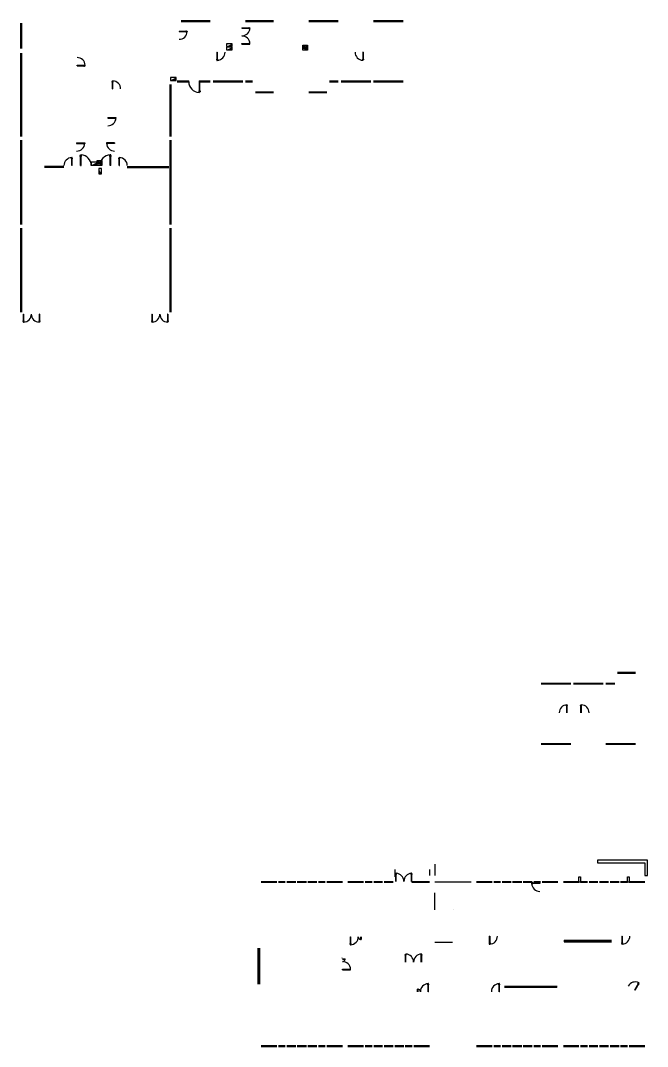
# Model space of a CAD drawing. Header units: millimetres. Extents: x 17501 to 162767, y 66837 to 324015.
# Drawn here: x 29165 to 98453, y 210133 to 323480 of the extents above; entities that cross this region are included whole.
import ezdxf

# ---------------------------------------------------------------- set-up
doc = ezdxf.new("R2010")
doc.units = ezdxf.units.MM
doc.linetypes.add('CONTINUA', pattern=[0])
for name, color, linetype in [('AreaInformatica', 7, 'Continuous'), ('finestre', 4, 'Continuous'), ('MURI', 7, 'Continuous'), ('serramenti', 4, 'Continuous'), ('Serramenti-Interni', 4, 'Continuous')]:
    doc.layers.add(name, color=color, linetype=linetype)
doc.layers.get('0').off()

# ---------------------------------------------------------------- blocks, each defined once
blk = doc.blocks.new('porta 90-flat-1')
at = {"layer": 'Serramenti-Interni', "transparency": 33554687}
for p, q in [((0, 0), (900, 0)), ((0, 0), (0, -45)), ((765, 33), (834, 33)), ((834, 33), (834, 0)), ((900, 0), (900, -45)), ((0, -45), (900, -45)), ((765, -77), (834, -77)), ((834, -45), (834, -77))]:
    blk.add_line(p, q, dxfattribs=at)
blk.add_arc((-1, 2), 902, 270.05524, 357.00716, dxfattribs=at)
blk = doc.blocks.new('Q-flat-2')
at = {"transparency": 33554687}
blk.add_hatch(color=256, dxfattribs=at).paths.add_polyline_path([(-312.5, 625), (0, 0), (-312.5, 0)])
for p, q in [((0, 625), (-312.5, 625)), ((-312.5, 625), (-312.5, 0)), ((-312.5, 0), (0, 0)), ((0, 0), (0, 625))]:
    blk.add_line(p, q, dxfattribs=at)
at = {"transparency": 33554687, "const_width": 0.01}
blk.add_lwpolyline([(-312.5, 625), (0, 0), (-312.5, 0), (-312.5, 0)], close=True, dxfattribs=at)
blk = doc.blocks.new('PE-flat-1')
at = {"linetype": 'Continuous', "transparency": 33554687}
for p, q in [((0, 0), (0, 552)), ((0, 552), (489, 552)), ((489, 0), (0, 0)), ((341, 532), (341, 428)), ((341, 428), (417, 428)), ((417, 140), (341, 140)), ((341, 140), (341, 36)), ((417, 428), (417, 140)), ((489, 552), (489, 0))]:
    blk.add_line(p, q, dxfattribs=at)
at = {"transparency": 33554687}
for radius in [156, 75]:
    blk.add_circle((224, 279), radius, dxfattribs=at)
blk = doc.blocks.new('Q-flat-4')
at = {"transparency": 33554687}
blk.add_hatch(color=256, dxfattribs=at).paths.add_polyline_path([(-625, -312.5), (0, 0), (0, -312.5)])
for p, q in [((0, 0), (-625, 0)), ((-625, 0), (-625, -312.5)), ((0, -312.5), (0, 0)), ((-625, -312.5), (0, -312.5))]:
    blk.add_line(p, q, dxfattribs=at)
at = {"transparency": 33554687, "const_width": 0.01}
blk.add_lwpolyline([(-625, -312.5), (0, 0), (0, -312.5), (0, -312.5)], close=True, dxfattribs=at)
blk = doc.blocks.new('Q-flat-5')
at = {"transparency": 33554687}
blk.add_hatch(color=256, dxfattribs=at).paths.add_polyline_path([(-625, -312.5), (0, 0), (0, -312.5)])
for p, q in [((0, 0), (-625, 0)), ((-625, 0), (-625, -312.5)), ((0, -312.5), (0, 0)), ((-625, -312.5), (0, -312.5))]:
    blk.add_line(p, q, dxfattribs=at)
at = {"transparency": 33554687, "const_width": 0.01}
blk.add_lwpolyline([(-625, -312.5), (0, 0), (0, -312.5), (0, -312.5)], close=True, dxfattribs=at)
blk = doc.blocks.new('Q-flat-6')
at = {"transparency": 33554687}
blk.add_hatch(color=256, dxfattribs=at).paths.add_polyline_path([(-625, -312.5), (0, 0), (0, -312.5)])
for p, q in [((0, 0), (-625, 0)), ((-625, 0), (-625, -312.5)), ((0, -312.5), (0, 0)), ((-625, -312.5), (0, -312.5))]:
    blk.add_line(p, q, dxfattribs=at)
at = {"transparency": 33554687, "const_width": 0.01}
blk.add_lwpolyline([(-625, -312.5), (0, 0), (0, -312.5), (0, -312.5)], close=True, dxfattribs=at)
blk = doc.blocks.new('Q-flat-7')
at = {"transparency": 33554687}
blk.add_hatch(color=256, dxfattribs=at).paths.add_polyline_path([(-625, -312.5), (0, 0), (0, -312.5)])
for p, q in [((0, 0), (-625, 0)), ((-625, 0), (-625, -312.5)), ((0, -312.5), (0, 0)), ((-625, -312.5), (0, -312.5))]:
    blk.add_line(p, q, dxfattribs=at)
at = {"transparency": 33554687, "const_width": 0.01}
blk.add_lwpolyline([(-625, -312.5), (0, 0), (0, -312.5), (0, -312.5)], close=True, dxfattribs=at)
blk = doc.blocks.new('PE-flat-2')
at = {"linetype": 'Continuous', "transparency": 33554687}
for p, q in [((0, 0), (0, 552)), ((0, 552), (489, 552)), ((489, 0), (0, 0)), ((341, 532), (341, 428)), ((341, 428), (417, 428)), ((417, 140), (341, 140)), ((341, 140), (341, 36)), ((417, 428), (417, 140)), ((489, 552), (489, 0))]:
    blk.add_line(p, q, dxfattribs=at)
at = {"transparency": 33554687}
for radius in [156, 75]:
    blk.add_circle((224, 279), radius, dxfattribs=at)
blk = doc.blocks.new('porta des-flat-1')
at = {"layer": 'serramenti', "transparency": 33554687}
for p, q in [((-80, -764), (-80, -833)), ((-47, -833), (-80, -833)), ((-2, -1), (-47, -1)), ((-47, -1), (-47, -899)), ((-2, -899), (-47, -899)), ((-2, -1), (-2, -899)), ((30, -833), (-2, -833)), ((30, -764), (30, -833))]:
    blk.add_line(p, q, dxfattribs=at)
blk.add_arc((0, 0), 900, 180.0321, 266.98402, dxfattribs=at)
blk = doc.blocks.new('porta des-flat-2')
at = {"layer": 'serramenti', "transparency": 33554687}
for p, q in [((1, 2), (1, 47)), ((1, 47), (899, 47)), ((1, 2), (899, 2)), ((764, 80), (833, 80)), ((833, 47), (833, 80)), ((833, -30), (833, 2)), ((899, 2), (899, 47)), ((764, -30), (833, -30))]:
    blk.add_line(p, q, dxfattribs=at)
blk.add_arc((0, 0), 900, 3.01598, 89.9679, dxfattribs=at)
blk = doc.blocks.new('porta des-flat-3')
at = {"layer": 'serramenti', "transparency": 33554687}
for p, q in [((764, 30), (833, 30)), ((833, 30), (833, -2)), ((1, -2), (1, -47)), ((1, -2), (899, -2)), ((1, -47), (899, -47)), ((764, -80), (833, -80)), ((833, -47), (833, -80)), ((899, -2), (899, -47))]:
    blk.add_line(p, q, dxfattribs=at)
blk.add_arc((0, 0), 900, 270.0321, 356.98402, dxfattribs=at)
blk = doc.blocks.new('porta des-flat-4')
at = {"layer": 'serramenti', "transparency": 33554687}
for p, q in [((764, 30), (833, 30)), ((833, 30), (833, -2)), ((1, -2), (1, -47)), ((1, -2), (899, -2)), ((1, -47), (899, -47)), ((764, -80), (833, -80)), ((833, -47), (833, -80)), ((899, -2), (899, -47))]:
    blk.add_line(p, q, dxfattribs=at)
blk.add_arc((0, 0), 900, 270.0321, 356.98402, dxfattribs=at)
blk = doc.blocks.new('porta des-flat-5')
at = {"layer": 'serramenti', "transparency": 33554687}
for p, q in [((-30, -764), (-30, -833)), ((-30, -833), (2, -833)), ((2, -1), (47, -1)), ((2, -1), (2, -899)), ((2, -899), (47, -899)), ((47, -1), (47, -899)), ((47, -833), (80, -833)), ((80, -764), (80, -833))]:
    blk.add_line(p, q, dxfattribs=at)
blk.add_arc((0, 0), 900, 273.01598, 359.9679, dxfattribs=at)
blk = doc.blocks.new('porta des-flat-6')
at = {"layer": 'serramenti', "transparency": 33554687}
for p, q in [((-106, -1022), (-106, -1114)), ((-63, -1114), (-106, -1114)), ((-3, -1), (-63, -1)), ((-63, -1), (-63, -1202)), ((-3, -1), (-3, -1202)), ((41, -1114), (-3, -1114)), ((41, -1022), (41, -1114)), ((-3, -1202), (-63, -1202))]:
    blk.add_line(p, q, dxfattribs=at)
blk.add_arc((0, 0), 1203, 180.05524, 267.00716, dxfattribs=at)
blk = doc.blocks.new('porta 90-flat-2')
at = {"layer": 'Serramenti-Interni', "transparency": 33554687}
for p, q in [((-33, 765), (-33, 834)), ((-33, 834), (0, 834)), ((0, 0), (0, 900)), ((0, 900), (45, 900)), ((0, 0), (45, 0)), ((45, 0), (45, 900)), ((45, 834), (77, 834)), ((77, 765), (77, 834))]:
    blk.add_line(p, q, dxfattribs=at)
blk.add_arc((-2, -1), 902, 0.05524, 87.00716, dxfattribs=at)
blk = doc.blocks.new('porta 90-flat-3')
at = {"layer": 'Serramenti-Interni', "transparency": 33554687}
for p, q in [((0, 0), (-900, 0)), ((-900, 0), (-900, -45)), ((-765, 33), (-834, 33)), ((-834, 33), (-834, 0)), ((0, 0), (0, -45)), ((0, -45), (-900, -45)), ((-834, -45), (-834, -77)), ((-765, -77), (-834, -77))]:
    blk.add_line(p, q, dxfattribs=at)
blk.add_arc((1, 2), 902, 182.99284, 269.94476, dxfattribs=at)
blk = doc.blocks.new('porta 90-flat-4')
at = {"layer": 'Serramenti-Interni', "transparency": 33554687}
for p, q in [((-33, 765), (-33, 834)), ((-33, 834), (0, 834)), ((0, 0), (0, 900)), ((0, 900), (45, 900)), ((0, 0), (45, 0)), ((45, 0), (45, 900)), ((45, 834), (77, 834)), ((77, 765), (77, 834))]:
    blk.add_line(p, q, dxfattribs=at)
blk.add_arc((-2, -1), 902, 0.05524, 87.00716, dxfattribs=at)
blk = doc.blocks.new('porta 90-flat-5')
at = {"layer": 'Serramenti-Interni', "transparency": 33554687}
for p, q in [((0, 45), (900, 45)), ((0, 0), (0, 45)), ((0, 0), (900, 0)), ((765, 77), (834, 77)), ((834, 45), (834, 77)), ((834, -33), (834, 0)), ((900, 0), (900, 45)), ((765, -33), (834, -33))]:
    blk.add_line(p, q, dxfattribs=at)
blk.add_arc((-1, -2), 902, 2.99284, 89.94476, dxfattribs=at)
blk = doc.blocks.new('porta 90-flat-6')
at = {"layer": 'Serramenti-Interni', "transparency": 33554687}
for p, q in [((-77, 765), (-77, 834)), ((-45, 834), (-77, 834)), ((-45, 0), (-45, 900)), ((0, 900), (-45, 900)), ((0, 0), (-45, 0)), ((0, 0), (0, 900)), ((33, 834), (0, 834)), ((33, 765), (33, 834))]:
    blk.add_line(p, q, dxfattribs=at)
blk.add_arc((2, -1), 902, 92.99284, 179.94476, dxfattribs=at)
blk = doc.blocks.new('porta 90-flat-7')
at = {"layer": 'Serramenti-Interni', "transparency": 33554687}
for p, q in [((0, 0), (900, 0)), ((0, 0), (0, -45)), ((765, 33), (834, 33)), ((834, 33), (834, 0)), ((0, -45), (900, -45)), ((765, -77), (834, -77)), ((834, -45), (834, -77)), ((900, 0), (900, -45))]:
    blk.add_line(p, q, dxfattribs=at)
blk.add_arc((-1, 2), 902, 270.04976, 357.00168, dxfattribs=at)
blk = doc.blocks.new('porta 90-flat-8')
at = {"layer": 'Serramenti-Interni', "transparency": 33554687}
for p, q in [((0, 0), (0, 1200)), ((0, 1200), (60, 1200)), ((60, 0), (60, 1200)), ((-43, 1021), (-43, 1113)), ((-43, 1113), (0, 1113)), ((0, 0), (60, 0)), ((60, 1113), (103, 1113)), ((103, 1021), (103, 1113))]:
    blk.add_line(p, q, dxfattribs=at)
blk.add_arc((-3, -1), 1203, 0.04976, 87.00168, dxfattribs=at)
blk = doc.blocks.new('porta 90-flat-9')
at = {"layer": 'Serramenti-Interni', "transparency": 33554687}
for p, q in [((-60, 0), (-60, 1200)), ((0, 1200), (-60, 1200)), ((0, 0), (0, 1200)), ((-103, 1021), (-103, 1113)), ((-60, 1113), (-103, 1113)), ((0, 0), (-60, 0)), ((43, 1113), (0, 1113)), ((43, 1021), (43, 1113))]:
    blk.add_line(p, q, dxfattribs=at)
blk.add_ellipse((3, -1), major_axis=(851, -851), ratio=1, start_param=2.408525, end_param=3.9261223, dxfattribs=at)
blk = doc.blocks.new('porta des-flat-7')
at = {"layer": 'serramenti', "transparency": 33554687}
for p, q in [((-79, -764), (-79, -833)), ((-47, -833), (-79, -833)), ((-2, -1), (-47, -1)), ((-47, -1), (-47, -899)), ((-2, -899), (-47, -899)), ((-2, -1), (-2, -899)), ((30, -833), (-2, -833)), ((30, -764), (30, -833))]:
    blk.add_line(p, q, dxfattribs=at)
blk.add_arc((0, 0), 900, 180.05524, 267.00716, dxfattribs=at)
blk = doc.blocks.new('porta des-flat-8')
at = {"layer": 'serramenti', "transparency": 33554687}
for p, q in [((-30, -764), (-30, -833)), ((-30, -833), (2, -833)), ((2, -1), (47, -1)), ((2, -1), (2, -899)), ((2, -899), (47, -899)), ((47, -1), (47, -899)), ((47, -833), (79, -833)), ((79, -764), (79, -833))]:
    blk.add_line(p, q, dxfattribs=at)
blk.add_arc((0, 0), 900, 272.99284, 359.94476, dxfattribs=at)
blk = doc.blocks.new('porta des-flat-9')
at = {"layer": 'serramenti', "transparency": 33554687}
for p, q in [((-30, -764), (-30, -833)), ((-30, -833), (2, -833)), ((2, -1), (47, -1)), ((2, -1), (2, -899)), ((2, -899), (47, -899)), ((47, -1), (47, -899)), ((47, -833), (79, -833)), ((79, -764), (79, -833))]:
    blk.add_line(p, q, dxfattribs=at)
blk.add_arc((0, 0), 900, 272.99284, 359.94476, dxfattribs=at)
blk = doc.blocks.new('porta des-flat-10')
at = {"layer": 'serramenti', "transparency": 33554687}
for p, q in [((-79, -764), (-79, -833)), ((-47, -833), (-79, -833)), ((-2, -1), (-47, -1)), ((-47, -1), (-47, -899)), ((-2, -899), (-47, -899)), ((-2, -1), (-2, -899)), ((30, -833), (-2, -833)), ((30, -764), (30, -833))]:
    blk.add_line(p, q, dxfattribs=at)
blk.add_arc((0, 0), 900, 180.05524, 267.00716, dxfattribs=at)
blk = doc.blocks.new('porta 90-flat-17')
at = {"layer": 'Serramenti-Interni', "transparency": 33554687}
for p, q in [((0, 0), (-900, 0)), ((-900, 0), (-900, -45)), ((-765, 33), (-834, 33)), ((-834, 33), (-834, 0)), ((0, 0), (0, -45)), ((0, -45), (-900, -45)), ((-834, -45), (-834, -77)), ((-765, -77), (-834, -77))]:
    blk.add_line(p, q, dxfattribs=at)
blk.add_arc((1, 2), 902, 182.99284, 269.94476, dxfattribs=at)

msp = doc.modelspace()

# ---------------------------------------------------------------- linework, layer by layer
at = {"layer": 'AreaInformatica'}
for p, q in [((74953, 228328), (74953, 228328, 2000)), ((74953, 225223, 2000), (74953, 227090, 2000)), ((74953, 225223), (74953, 225223, 2000)), ((77003, 225223), (77003, 225223, 1992)), ((76903, 221623, -166), (74953, 221623, -166)), ((76903, 221623), (76903, 221623, 4000)), ((89253, 221879), (89253, 221679)), ((88453, 216632), (88453, 216832))]:
    msp.add_line(p, q, dxfattribs=at)
at = {"layer": 'AreaInformatica', "extrusion": (1, 0, 0)}
msp.add_line((74953, 228328, 2000), (78953, 228328, 2000), dxfattribs=at)
at = {"layer": 'finestre', "linetype": 'Continuous', "transparency": 33554687}
for p, q in [((29165, 323180), (29165, 320380)), ((29165, 323080), (29265, 323080)), ((29215, 323080), (29215, 320480)), ((29265, 323180), (29265, 320380)), ((46909, 323480), (50139, 323480)), ((46909, 323380), (50139, 323380)), ((47009, 323380), (47009, 323480)), ((47009, 323430), (47936, 323430)), ((47936, 323380), (47936, 323480)), ((48036, 323380), (48036, 323480)), ((48036, 323430), (49012, 323430)), ((49012, 323380), (49012, 323480)), ((49112, 323380), (49112, 323480)), ((49112, 323430), (50039, 323430)), ((50039, 323380), (50039, 323480)), ((54039, 323480), (57117, 323480)), ((54039, 323380), (57117, 323380)), ((54139, 323380), (54139, 323480)), ((54139, 323430), (54981, 323430)), ((54981, 323380), (54981, 323480)), ((55081, 323380), (55081, 323480)), ((55081, 323430), (56057, 323430)), ((56057, 323380), (56057, 323480)), ((56157, 323380), (56157, 323480)), ((56157, 323430), (57017, 323430)), ((57017, 323380), (57017, 323480)), ((61017, 323480), (64287, 323480)), ((61017, 323380), (64287, 323380)), ((61117, 323380), (61117, 323480)), ((61117, 323430), (62083, 323430)), ((62083, 323380), (62083, 323480)), ((62183, 323380), (62183, 323480)), ((62183, 323430), (63160, 323430)), ((63160, 323380), (63160, 323480)), ((63260, 323380), (63260, 323480)), ((63260, 323430), (64187, 323430)), ((64187, 323380), (64187, 323480)), ((68187, 323480), (71457, 323480)), ((68187, 323380), (71457, 323380)), ((68287, 323380), (68287, 323480)), ((68287, 323430), (69253, 323430)), ((69253, 323380), (69253, 323480)), ((69353, 323380), (69353, 323480)), ((69353, 323430), (70330, 323430)), ((70330, 323380), (70330, 323480)), ((70430, 323380), (70430, 323480)), ((70430, 323430), (71357, 323430)), ((71357, 323380), (71357, 323480)), ((29265, 320480), (29165, 320480)), ((29165, 319880), (29165, 310650)), ((29215, 319780), (29215, 316750)), ((29265, 319880), (29265, 310650)), ((29215, 316650), (29215, 313700)), ((45665, 316417), (45665, 310650)), ((45715, 316317), (45715, 313523)), ((45765, 316417), (45765, 310650)), ((46465, 316817), (46565, 316817)), ((46465, 316717), (46565, 316717)), ((46565, 316817), (46565, 316717)), ((47617, 316717), (47617, 316817)), ((47757, 316717), (47757, 316817)), ((48897, 316817), (50139, 316817)), ((48897, 316717), (50139, 316717)), ((50039, 316817), (50039, 316717)), ((50459, 316817), (53719, 316817)), ((50459, 316717), (53719, 316717)), ((50549, 316817), (50549, 316717)), ((50549, 316767), (51441, 316767)), ((51441, 316817), (51441, 316717)), ((51541, 316817), (51541, 316717)), ((51541, 316767), (52518, 316767)), ((52518, 316817), (52518, 316717)), ((52618, 316817), (52618, 316717)), ((52618, 316767), (53619, 316767)), ((53619, 316817), (53619, 316717)), ((54039, 316817), (54817, 316817)), ((54039, 316717), (54817, 316717)), ((54139, 316817), (54139, 316717)), ((54139, 316767), (54717, 316767)), ((54717, 316817), (54717, 316717)), ((63317, 316817), (64287, 316817)), ((63317, 316717), (64287, 316717)), ((63417, 316817), (63417, 316717)), ((63417, 316767), (64187, 316767)), ((64187, 316817), (64187, 316717)), ((64597, 316817), (67867, 316817)), ((64607, 316717), (67867, 316717)), ((64697, 316817), (64697, 316717)), ((64697, 316767), (65589, 316767)), ((65589, 316817), (65589, 316717)), ((65689, 316817), (65689, 316717)), ((65689, 316767), (66665, 316767)), ((66665, 316817), (66665, 316717)), ((66765, 316817), (66765, 316717)), ((66765, 316767), (67767, 316767)), ((67767, 316817), (67767, 316717)), ((68187, 316817), (71457, 316817)), ((68187, 316717), (71457, 316717)), ((68287, 316817), (68287, 316717)), ((68287, 316767), (69179, 316767)), ((69179, 316817), (69179, 316717)), ((69279, 316817), (69279, 316717)), ((69279, 316767), (70255, 316767)), ((70255, 316817), (70255, 316717)), ((70355, 316817), (70355, 316717)), ((70355, 316767), (71357, 316767)), ((71357, 316817), (71357, 316717)), ((55117, 315617), (57117, 315617)), ((55117, 315517), (57117, 315517)), ((55217, 315617), (55217, 315517)), ((55217, 315567), (57017, 315567)), ((57017, 315517), (57017, 315617)), ((61017, 315617), (63017, 315617)), ((61017, 315517), (63017, 315517)), ((61117, 315617), (61117, 315517)), ((61117, 315567), (62917, 315567)), ((62917, 315517), (62917, 315617)), ((29215, 313600), (29215, 310750)), ((45715, 313423), (45715, 310750)), ((29165, 310250), (29165, 300950)), ((29215, 310150), (29215, 307100)), ((29265, 310250), (29265, 300950)), ((45665, 310250), (45665, 300950)), ((45715, 310150), (45715, 307100)), ((45765, 310250), (45765, 300950)), ((40965, 307350), (45565, 307350)), ((40965, 307250), (45565, 307250)), ((41065, 307350), (41065, 307250)), ((41065, 307300), (41965, 307300)), ((42090, 307350), (42090, 307250)), ((42190, 307350), (42190, 307250)), ((42315, 307300), (43215, 307300)), ((43315, 307300), (44215, 307300)), ((44340, 307350), (44340, 307250)), ((44440, 307350), (44440, 307250)), ((44565, 307300), (45465, 307300)), ((45465, 307350), (45465, 307250)), ((29215, 307000), (29215, 304050)), ((45715, 307000), (45715, 304050)), ((29215, 303950), (29215, 301050)), ((45715, 303950), (45715, 301050)), ((29165, 300550), (29165, 291250)), ((29215, 300450), (29215, 297450)), ((29265, 300550), (29265, 291250)), ((45665, 300550), (45665, 291250)), ((45715, 300450), (45715, 297450)), ((45765, 300550), (45765, 291250)), ((29215, 297350), (29215, 294400)), ((45715, 297350), (45715, 294400)), ((29215, 294300), (29215, 291350)), ((45715, 294300), (45715, 291350))]:
    msp.add_line(p, q, dxfattribs=at)
at = {"layer": 'finestre', "transparency": 33554687}
for p, q in [((46565, 316817), (47757, 316817)), ((46565, 316767), (47617, 316767)), ((46565, 316717), (47757, 316717))]:
    msp.add_line(p, q, dxfattribs=at)
at = {"layer": 'finestre', "linetype": 'CONTINUA', "transparency": 33554687}
for p, q in [((48897, 316817), (48897, 316717)), ((48997, 316817), (48997, 316717)), ((48997, 316767), (50039, 316767)), ((41965, 307300), (42090, 307300)), ((42190, 307300), (42315, 307300)), ((43215, 307350), (43215, 307250)), ((43315, 307350), (43315, 307250)), ((44340, 307300), (44215, 307300)), ((44565, 307300), (44440, 307300))]:
    msp.add_line(p, q, dxfattribs=at)
at = {"layer": 'finestre', "color": 4, "linetype": 'Continuous', "transparency": 33554687}
for p, q in [((33965, 307350), (31815, 307350)), ((33965, 307250), (31815, 307250)), ((31915, 307250), (31915, 307350)), ((32865, 307300), (31915, 307300)), ((32865, 307350), (32865, 307250)), ((32965, 307350), (32965, 307250)), ((33865, 307300), (32965, 307300)), ((33865, 307350), (33865, 307250))]:
    msp.add_line(p, q, dxfattribs=at)
at = {"layer": 'finestre', "linetype": 'Continuous', "transparency": 33554687}
for points in [[(29165, 319780), (29265, 319780)], [(29165, 316750), (29265, 316750)], [(29165, 316650), (29265, 316650)], [(45765, 316317), (45665, 316317)], [(29165, 313700), (29265, 313700)], [(29165, 313600), (29265, 313600)], [(45765, 313523), (45665, 313523)], [(45765, 313423), (45665, 313423)], [(29165, 310750), (29265, 310750)], [(45765, 310750), (45665, 310750)], [(29165, 310150), (29265, 310150)], [(45765, 310150), (45665, 310150)], [(45565, 307250), (43065, 307250)], [(29165, 307100), (29265, 307100)], [(29165, 307000), (29265, 307000)], [(45765, 307100), (45665, 307100)], [(45765, 307000), (45665, 307000)], [(29165, 304050), (29265, 304050)], [(29165, 303950), (29265, 303950)], [(45765, 304050), (45665, 304050)], [(45765, 303950), (45665, 303950)], [(29165, 301050), (29265, 301050)], [(29165, 300450), (29265, 300450)], [(45765, 301050), (45665, 301050)], [(45765, 300450), (45665, 300450)], [(29165, 297450), (29265, 297450)], [(29165, 297350), (29265, 297350)], [(45765, 297450), (45665, 297450)], [(45765, 297350), (45665, 297350)], [(29165, 294400), (29265, 294400)], [(29165, 294300), (29265, 294300)], [(45765, 294400), (45665, 294400)], [(45765, 294300), (45665, 294300)], [(29165, 291350), (29265, 291350)], [(45765, 291350), (45665, 291350)]]:
    msp.add_lwpolyline(points, dxfattribs=at)
at = {"layer": 'MURI'}
for p, q in [((74953, 230272), (74953, 229028)), ((70531, 229672), (70531, 228872)), ((74353, 229672), (74353, 229028))]:
    msp.add_line(p, q, dxfattribs=at)
for points in [[(92918, 230428), (98153, 230428), (98153, 229028), (98453, 229028), (98453, 230728), (92918, 230728)], [(91059, 228872), (91059, 228272), (90883, 228272), (90883, 228872)], [(96423, 228872), (96423, 228272), (96247, 228272), (96247, 228872)]]:
    msp.add_lwpolyline(points, close=True, dxfattribs=at)
at = {"layer": 'serramenti', "linetype": 'Continuous', "transparency": 33554687}
for p, q in [((97135, 251450), (95135, 251450)), ((97135, 251350), (95135, 251350)), ((95235, 251450), (95235, 251350)), ((97035, 251400), (95235, 251400)), ((97035, 251350), (97035, 251450)), ((89965, 250250), (86695, 250250)), ((89965, 250150), (86695, 250150)), ((86795, 250150), (86795, 250250)), ((87797, 250200), (86795, 250200)), ((87797, 250150), (87797, 250250)), ((87897, 250150), (87897, 250250)), ((88873, 250200), (87897, 250200)), ((88873, 250150), (88873, 250250)), ((88973, 250150), (88973, 250250)), ((89865, 250200), (88973, 250200)), ((89865, 250150), (89865, 250250)), ((93555, 250250), (90285, 250250)), ((93555, 250150), (90285, 250150)), ((90385, 250150), (90385, 250250)), ((91387, 250200), (90385, 250200)), ((91387, 250150), (91387, 250250)), ((91487, 250150), (91487, 250250)), ((92463, 250200), (91487, 250200)), ((92463, 250150), (92463, 250250)), ((92563, 250150), (92563, 250250)), ((93455, 250200), (92563, 250200)), ((93455, 250150), (93455, 250250)), ((94835, 250250), (93865, 250250)), ((94835, 250150), (93865, 250150)), ((93965, 250150), (93965, 250250)), ((94735, 250200), (93965, 250200)), ((94735, 250150), (94735, 250250)), ((89965, 243586), (86695, 243586)), ((89965, 243486), (86695, 243486)), ((86795, 243586), (86795, 243486)), ((87722, 243536), (86795, 243536)), ((87722, 243586), (87722, 243486)), ((87822, 243586), (87822, 243486)), ((88799, 243536), (87822, 243536)), ((88799, 243586), (88799, 243486)), ((88899, 243586), (88899, 243486)), ((89865, 243536), (88899, 243536)), ((89865, 243586), (89865, 243486)), ((97135, 243586), (93865, 243586)), ((97135, 243486), (93865, 243486)), ((93965, 243586), (93965, 243486)), ((94892, 243536), (93965, 243536)), ((94892, 243586), (94892, 243486)), ((94992, 243586), (94992, 243486)), ((95969, 243536), (94992, 243536)), ((95969, 243586), (95969, 243486)), ((96069, 243586), (96069, 243486)), ((97035, 243536), (96069, 243536)), ((97035, 243586), (97035, 243486)), ((55753, 228372), (57483, 228372)), ((55753, 228272), (57483, 228272)), ((55853, 228272), (55853, 228372)), ((55853, 228322), (57383, 228322)), ((57383, 228272), (57383, 228372)), ((57659, 228372), (58419, 228372)), ((57659, 228272), (58419, 228272)), ((57759, 228272), (57759, 228372)), ((57759, 228322), (58319, 228322)), ((58319, 228272), (58319, 228372)), ((58595, 228372), (59575, 228372)), ((58595, 228272), (59575, 228272)), ((58695, 228272), (58695, 228372)), ((58695, 228322), (59475, 228322)), ((59475, 228272), (59475, 228372)), ((59751, 228372), (60755, 228372)), ((59751, 228272), (60755, 228272)), ((59851, 228272), (59851, 228372)), ((59851, 228322), (60655, 228322)), ((60655, 228272), (60655, 228372)), ((60931, 228372), (61911, 228372)), ((60931, 228272), (61911, 228272)), ((61031, 228272), (61031, 228372)), ((61031, 228322), (61811, 228322)), ((61811, 228272), (61811, 228372)), ((62087, 228372), (62847, 228372)), ((62087, 228272), (62847, 228272)), ((62187, 228272), (62187, 228372)), ((62187, 228322), (62747, 228322)), ((62747, 228272), (62747, 228372)), ((63023, 228372), (64753, 228372)), ((63023, 228272), (64753, 228272)), ((63123, 228272), (63123, 228372)), ((63123, 228322), (64653, 228322)), ((64653, 228272), (64653, 228372)), ((65353, 228372), (67083, 228372)), ((65353, 228272), (67083, 228272)), ((65453, 228272), (65453, 228372)), ((65453, 228322), (66983, 228322)), ((66983, 228272), (66983, 228372)), ((67259, 228372), (68019, 228372)), ((67259, 228272), (68019, 228272)), ((67359, 228272), (67359, 228372)), ((67359, 228322), (67919, 228322)), ((67919, 228272), (67919, 228372)), ((68195, 228372), (69175, 228372)), ((68195, 228272), (69175, 228272)), ((68295, 228272), (68295, 228372)), ((68295, 228322), (69075, 228322)), ((69075, 228272), (69075, 228372)), ((69351, 228372), (70355, 228372)), ((69351, 228272), (70355, 228272)), ((69451, 228272), (69451, 228372)), ((69451, 228322), (70255, 228322)), ((70255, 228272), (70255, 228372)), ((72426, 228372), (74353, 228372)), ((72426, 228372), (72426, 228272)), ((72426, 228322), (74253, 228322)), ((72426, 228272), (74353, 228272)), ((74253, 228272), (74253, 228372)), ((79553, 228372), (81283, 228372)), ((79553, 228272), (81283, 228272)), ((79653, 228272), (79653, 228372)), ((79653, 228322), (81183, 228322)), ((81183, 228272), (81183, 228372)), ((81459, 228372), (82219, 228372)), ((81459, 228272), (82219, 228272)), ((81559, 228272), (81559, 228372)), ((81559, 228322), (82119, 228322)), ((82119, 228272), (82119, 228372)), ((82395, 228372), (83375, 228372)), ((82395, 228272), (83375, 228272)), ((82495, 228272), (82495, 228372)), ((82495, 228322), (83275, 228322)), ((83275, 228272), (83275, 228372)), ((83551, 228372), (84555, 228372)), ((83551, 228272), (84555, 228272)), ((83651, 228272), (83651, 228372)), ((83651, 228322), (84455, 228322)), ((84455, 228272), (84455, 228372)), ((84731, 228372), (85711, 228372)), ((84731, 228272), (85711, 228272)), ((84831, 228272), (84831, 228372)), ((84831, 228322), (85611, 228322)), ((85611, 228272), (85611, 228372)), ((85887, 228372), (86647, 228372)), ((85887, 228272), (86647, 228272)), ((85987, 228272), (85987, 228372)), ((85987, 228322), (86547, 228322)), ((86547, 228272), (86547, 228372)), ((86823, 228372), (88553, 228372)), ((86823, 228272), (88553, 228272)), ((86923, 228272), (86923, 228372)), ((86923, 228322), (88453, 228322)), ((88453, 228272), (88453, 228372)), ((89153, 228372), (90883, 228372)), ((89153, 228272), (90883, 228272)), ((89253, 228272), (89253, 228372)), ((89253, 228322), (90783, 228322)), ((90783, 228272), (90783, 228372)), ((91059, 228372), (91819, 228372)), ((91059, 228272), (91819, 228272)), ((91159, 228272), (91159, 228372)), ((91159, 228322), (91719, 228322)), ((91719, 228272), (91719, 228372)), ((91995, 228372), (92975, 228372)), ((91995, 228272), (92975, 228272)), ((92095, 228272), (92095, 228372)), ((92095, 228322), (92875, 228322)), ((92875, 228272), (92875, 228372)), ((93151, 228372), (94155, 228372)), ((93151, 228272), (94155, 228272)), ((93251, 228272), (93251, 228372)), ((93251, 228322), (94055, 228322)), ((94055, 228272), (94055, 228372)), ((94331, 228372), (95311, 228372)), ((94331, 228272), (95311, 228272)), ((94431, 228272), (94431, 228372)), ((94431, 228322), (95211, 228322)), ((95211, 228272), (95211, 228372)), ((95487, 228372), (96247, 228372)), ((95487, 228272), (96247, 228272)), ((95587, 228272), (95587, 228372)), ((95587, 228322), (96147, 228322)), ((96147, 228272), (96147, 228372)), ((96423, 228372), (98153, 228372)), ((96423, 228272), (98153, 228272)), ((96523, 228272), (96523, 228372)), ((96523, 228322), (98053, 228322)), ((98053, 228272), (98053, 228372)), ((89253, 221879), (94468, 221879)), ((89253, 221829), (94468, 221829)), ((89253, 221729), (94468, 221729)), ((89253, 221679), (94468, 221679)), ((89353, 221829), (89353, 221729)), ((89353, 221779), (94368, 221779)), ((94368, 221829), (94368, 221729)), ((55418, 217033), (55418, 220983)), ((55418, 220883), (55610, 220883)), ((55468, 217133), (55468, 220883)), ((55510, 217033), (55510, 220983)), ((55518, 217033), (55518, 220983)), ((55560, 217133), (55560, 220883)), ((55610, 217033), (55610, 220983)), ((55418, 217133), (55610, 217133)), ((82653, 216782), (88453, 216782)), ((82653, 216682), (88453, 216682)), ((82753, 216782), (82753, 216682)), ((82753, 216732), (88353, 216732)), ((88353, 216782), (88353, 216682)), ((55753, 210233), (57483, 210233)), ((55753, 210133), (57483, 210133)), ((55853, 210233), (55853, 210133)), ((55853, 210183), (57383, 210183)), ((57383, 210233), (57383, 210133)), ((57659, 210233), (58419, 210233)), ((57659, 210133), (58419, 210133)), ((57759, 210233), (57759, 210133)), ((57759, 210183), (58319, 210183)), ((58319, 210233), (58319, 210133)), ((58595, 210233), (59575, 210233)), ((58595, 210133), (59575, 210133)), ((58695, 210233), (58695, 210133)), ((58695, 210183), (59475, 210183)), ((59475, 210233), (59475, 210133)), ((59751, 210233), (60755, 210233)), ((59751, 210133), (60755, 210133)), ((59851, 210233), (59851, 210133)), ((59851, 210183), (60655, 210183)), ((60655, 210233), (60655, 210133)), ((60931, 210233), (61911, 210233)), ((60931, 210133), (61911, 210133)), ((61031, 210233), (61031, 210133)), ((61031, 210183), (61811, 210183)), ((61811, 210233), (61811, 210133)), ((62087, 210233), (62847, 210233)), ((62087, 210133), (62847, 210133)), ((62187, 210233), (62187, 210133)), ((62187, 210183), (62747, 210183)), ((62747, 210233), (62747, 210133)), ((63023, 210233), (64753, 210233)), ((63023, 210133), (64753, 210133)), ((63123, 210233), (63123, 210133)), ((63123, 210183), (64653, 210183)), ((64653, 210233), (64653, 210133)), ((65353, 210233), (67083, 210233)), ((65353, 210133), (67083, 210133)), ((65453, 210233), (65453, 210133)), ((65453, 210183), (66983, 210183)), ((66983, 210233), (66983, 210133)), ((67259, 210233), (68019, 210233)), ((67259, 210133), (68019, 210133)), ((67359, 210233), (67359, 210133)), ((67359, 210183), (67919, 210183)), ((67919, 210233), (67919, 210133)), ((68195, 210233), (69175, 210233)), ((68195, 210133), (69175, 210133)), ((68295, 210233), (68295, 210133)), ((68295, 210183), (69075, 210183)), ((69075, 210233), (69075, 210133)), ((69351, 210233), (70355, 210233)), ((69351, 210133), (70355, 210133)), ((69451, 210233), (69451, 210133)), ((69451, 210183), (70255, 210183)), ((70255, 210233), (70255, 210133)), ((70531, 210233), (71511, 210233)), ((70531, 210133), (71511, 210133)), ((70631, 210233), (70631, 210133)), ((70631, 210183), (71411, 210183)), ((71411, 210233), (71411, 210133)), ((71687, 210233), (72447, 210233)), ((71687, 210133), (72447, 210133)), ((71787, 210233), (71787, 210133)), ((71787, 210183), (72347, 210183)), ((72347, 210233), (72347, 210133)), ((72623, 210233), (74353, 210233)), ((72623, 210133), (74353, 210133)), ((72723, 210233), (72723, 210133)), ((72723, 210183), (74253, 210183)), ((74253, 210233), (74253, 210133)), ((79553, 210233), (81283, 210233)), ((79553, 210133), (81283, 210133)), ((79653, 210233), (79653, 210133)), ((79653, 210183), (81183, 210183)), ((81183, 210233), (81183, 210133)), ((81459, 210233), (82219, 210233)), ((81459, 210133), (82219, 210133)), ((81559, 210233), (81559, 210133)), ((81559, 210183), (82119, 210183)), ((82119, 210233), (82119, 210133)), ((82395, 210233), (83375, 210233)), ((82395, 210133), (83375, 210133)), ((82495, 210233), (82495, 210133)), ((82495, 210183), (83275, 210183)), ((83275, 210233), (83275, 210133)), ((83551, 210233), (84555, 210233)), ((83551, 210133), (84555, 210133)), ((83651, 210233), (83651, 210133)), ((83651, 210183), (84455, 210183)), ((84455, 210233), (84455, 210133)), ((84731, 210233), (85711, 210233)), ((84731, 210133), (85711, 210133)), ((84831, 210233), (84831, 210133)), ((84831, 210183), (85611, 210183)), ((85611, 210233), (85611, 210133)), ((85887, 210233), (86647, 210233)), ((85887, 210133), (86647, 210133)), ((85987, 210233), (85987, 210133)), ((85987, 210183), (86547, 210183)), ((86547, 210233), (86547, 210133)), ((86823, 210233), (88553, 210233)), ((86823, 210133), (88553, 210133)), ((86923, 210233), (86923, 210133)), ((86923, 210183), (88453, 210183)), ((88453, 210233), (88453, 210133)), ((89153, 210233), (90883, 210233)), ((89153, 210133), (90883, 210133)), ((89253, 210233), (89253, 210133)), ((89253, 210183), (90783, 210183)), ((90783, 210233), (90783, 210133)), ((91059, 210233), (91819, 210233)), ((91059, 210133), (91819, 210133)), ((91159, 210233), (91159, 210133)), ((91159, 210183), (91719, 210183)), ((91719, 210233), (91719, 210133)), ((91995, 210233), (92975, 210233)), ((91995, 210133), (92975, 210133)), ((92095, 210233), (92095, 210133)), ((92095, 210183), (92875, 210183)), ((92875, 210233), (92875, 210133)), ((93151, 210233), (94155, 210233)), ((93151, 210133), (94155, 210133)), ((93251, 210233), (93251, 210133)), ((93251, 210183), (94055, 210183)), ((94055, 210233), (94055, 210133)), ((94331, 210233), (95311, 210233)), ((94331, 210133), (95311, 210133)), ((94431, 210233), (94431, 210133)), ((94431, 210183), (95211, 210183)), ((95211, 210233), (95211, 210133)), ((95487, 210233), (96247, 210233)), ((95487, 210133), (96247, 210133)), ((95587, 210233), (95587, 210133)), ((95587, 210183), (96147, 210183)), ((96147, 210233), (96147, 210133)), ((96423, 210233), (98153, 210233)), ((96423, 210133), (98153, 210133)), ((96523, 210233), (96523, 210133)), ((96523, 210183), (98053, 210183)), ((98053, 210233), (98053, 210133))]:
    msp.add_line(p, q, dxfattribs=at)
at = {"layer": 'serramenti', "transparency": 33554687}
for p, q in [((70599, 229135), (70599, 229204)), ((70599, 229204), (70631, 229204)), ((70631, 228372), (70631, 229270)), ((70631, 229270), (70676, 229269)), ((70676, 228372), (70676, 229269)), ((70676, 229204), (70708, 229204)), ((70708, 229135), (70708, 229204)), ((72349, 229135), (72349, 229204)), ((72381, 229204), (72349, 229204)), ((72426, 229270), (72381, 229269)), ((72381, 228372), (72381, 229269)), ((72426, 228372), (72426, 229270)), ((72458, 229204), (72426, 229204)), ((72459, 229135), (72458, 229204))]:
    msp.add_line(p, q, dxfattribs=at)
for centre, start, end in [((70629, 228371), 0.0321, 86.98402), ((72428, 228371), 93.01598, 179.9679)]:
    msp.add_arc(centre, 900, start, end, dxfattribs=at)
at = {"layer": 'Serramenti-Interni', "transparency": 33554687}
for p, q in [((89518, 247750), (89518, 247818)), ((89550, 247818), (89518, 247818)), ((89550, 246986), (89550, 247884)), ((89595, 247884), (89550, 247884)), ((89595, 246986), (89595, 247884)), ((89628, 247819), (89595, 247818)), ((89628, 247750), (89628, 247819)), ((91066, 247749), (91066, 247818)), ((91066, 247818), (91098, 247818)), ((91098, 246986), (91098, 247883)), ((91098, 247883), (91143, 247883)), ((91143, 246986), (91143, 247883)), ((91143, 247818), (91175, 247818)), ((91175, 247749), (91175, 247818)), ((65599, 222262), (65644, 222262)), ((65599, 222262), (65600, 221364)), ((65644, 222262), (65645, 221364)), ((66752, 222263), (66752, 221963)), ((66797, 222263), (66797, 221963)), ((80971, 222330), (81016, 222330)), ((80971, 222330), (80972, 221432)), ((81016, 222330), (81017, 221432)), ((95611, 222329), (95612, 221432)), ((95611, 222329), (95656, 222329)), ((95656, 222329), (95657, 221432)), ((65567, 221498), (65567, 221429)), ((65567, 221429), (65600, 221429)), ((65600, 221364), (65645, 221364)), ((65645, 221430), (65677, 221430)), ((65677, 221498), (65677, 221430)), ((66752, 221963), (66797, 221963)), ((80939, 221566), (80939, 221497)), ((80939, 221497), (80972, 221497)), ((80972, 221432), (81017, 221432)), ((81016, 221497), (81049, 221497)), ((81049, 221566), (81049, 221497)), ((95579, 221566), (95579, 221497)), ((95579, 221497), (95612, 221497)), ((95612, 221432), (95657, 221432)), ((95657, 221497), (95689, 221497)), ((95689, 221566), (95689, 221497)), ((71677, 220207), (71677, 220276)), ((71677, 220276), (71710, 220276)), ((71710, 219444), (71710, 220341)), ((71710, 220341), (71755, 220341)), ((71755, 219444), (71755, 220341)), ((71755, 220276), (71787, 220276)), ((71787, 220207), (71787, 220276)), ((73428, 220207), (73428, 220276)), ((73460, 220276), (73428, 220276)), ((73460, 219444), (73460, 220341)), ((73505, 220341), (73460, 220341)), ((73505, 219444), (73505, 220341)), ((73537, 220276), (73505, 220276)), ((73537, 220207), (73537, 220276)), ((64747, 219813), (65047, 219813)), ((64747, 219768), (65047, 219768)), ((65047, 219768), (65047, 219813)), ((64748, 218615), (64748, 218660)), ((64748, 218660), (65646, 218660)), ((64748, 218615), (65646, 218615)), ((65511, 218692), (65580, 218692)), ((65511, 218583), (65580, 218583)), ((65580, 218660), (65580, 218692)), ((65580, 218583), (65580, 218615)), ((65646, 218615), (65646, 218660)), ((74176, 216946), (74176, 217015)), ((74208, 217015), (74176, 217015)), ((74208, 216183), (74208, 217080)), ((74253, 217080), (74208, 217080)), ((74253, 216183), (74253, 217080)), ((74285, 217015), (74253, 217015)), ((74285, 216946), (74285, 217015)), ((82023, 216946), (82023, 217015)), ((82055, 217015), (82023, 217015)), ((82056, 216183), (82055, 217080)), ((82100, 217080), (82055, 217080)), ((82101, 216183), (82100, 217080)), ((82133, 217015), (82100, 217015)), ((82133, 216946), (82133, 217015)), ((97048, 216385), (97495, 217163)), ((97087, 216363), (97534, 217141)), ((97401, 217063), (97435, 217123)), ((97463, 217106), (97435, 217123)), ((97534, 217141), (97495, 217163)), ((97496, 217008), (97530, 217068)), ((97530, 217068), (97502, 217084)), ((73100, 216482), (73055, 216482)), ((73055, 216182), (73055, 216482)), ((73100, 216182), (73100, 216482)), ((74253, 216183), (74208, 216183)), ((82101, 216183), (82056, 216183)), ((97087, 216363), (97048, 216385))]:
    msp.add_line(p, q, dxfattribs=at)
at = {"layer": 'Serramenti-Interni', "linetype": 'Continuous', "transparency": 33554687}
msp.add_line((64697, 219892), (64697, 219925), dxfattribs=at)
at = {"layer": 'Serramenti-Interni', "transparency": 33554687}
for centre, start, end in [((89597, 246985), 93.01598, 179.9679), ((91096, 246985), 0.0321, 86.98402), ((65597, 222263), 273.01598, 359.9679), ((80969, 222331), 273.01598, 359.9679), ((95609, 222330), 273.01598, 359.9679), ((71708, 219443), 0.0321, 86.98402), ((73507, 219443), 93.01598, 179.9679), ((64747, 218613), 3.01598, 89.9679), ((74255, 216182), 93.01598, 179.9679), ((82103, 216182), 93.01598, 179.9679), ((97088, 216361), 63.08185, 150.03377)]:
    msp.add_arc(centre, 900, start, end, dxfattribs=at)
at = {"layer": 'Serramenti-Interni', "linetype": 'Continuous', "transparency": 33554687}
for centre, start, end in [((66797, 222263), 180.02314, 261.41875), ((64747, 219813), 270.02314, 351.41875), ((73055, 216182), 0.02314, 81.41875)]:
    msp.add_arc(centre, 300, start, end, dxfattribs=at)

# ---------------------------------------------------------------- block references
at = {"layer": 'MURI'}
for name, p in [('porta des-flat-4', (46687, 322305)), ('porta des-flat-3', (53617, 322678)), ('Q-flat-4', (52554, 320918)), ('porta des-flat-2', (53617, 320883)), ('porta des-flat-5', (50867, 319980)), ('Q-flat-5', (52549, 320544)), ('PE-flat-1', (60381, 320207)), ('porta des-flat-1', (67034, 319981)), ('porta 90-flat-5', (35415, 318485)), ('porta 90-flat-4', (39330, 315917)), ('Q-flat-6', (46348, 317184)), ('porta des-flat-6', (48960, 316718)), ('porta 90-flat-1', (38815, 312750)), ('porta 90-flat-7', (35365, 309950)), ('porta 90-flat-3', (39565, 309950)), ('porta 90-flat-6', (34865, 307450)), ('porta 90-flat-8', (35790, 307450)), ('porta 90-flat-9', (39140, 307450)), ('porta 90-flat-2', (40065, 307450)), ('Q-flat-7', (37613, 307813)), ('PE-flat-2', (37645, 307480)), ('Q-flat-2', (38115, 306524)), ('porta des-flat-9', (29465, 291050)), ('porta des-flat-10', (31260, 291050)), ('porta des-flat-8', (43669, 291050)), ('porta des-flat-7', (45465, 291050)), ('porta 90-flat-17', (86553, 228172))]:
    msp.add_blockref(name, p, dxfattribs=at)

doc.saveas('drawing.dxf')
